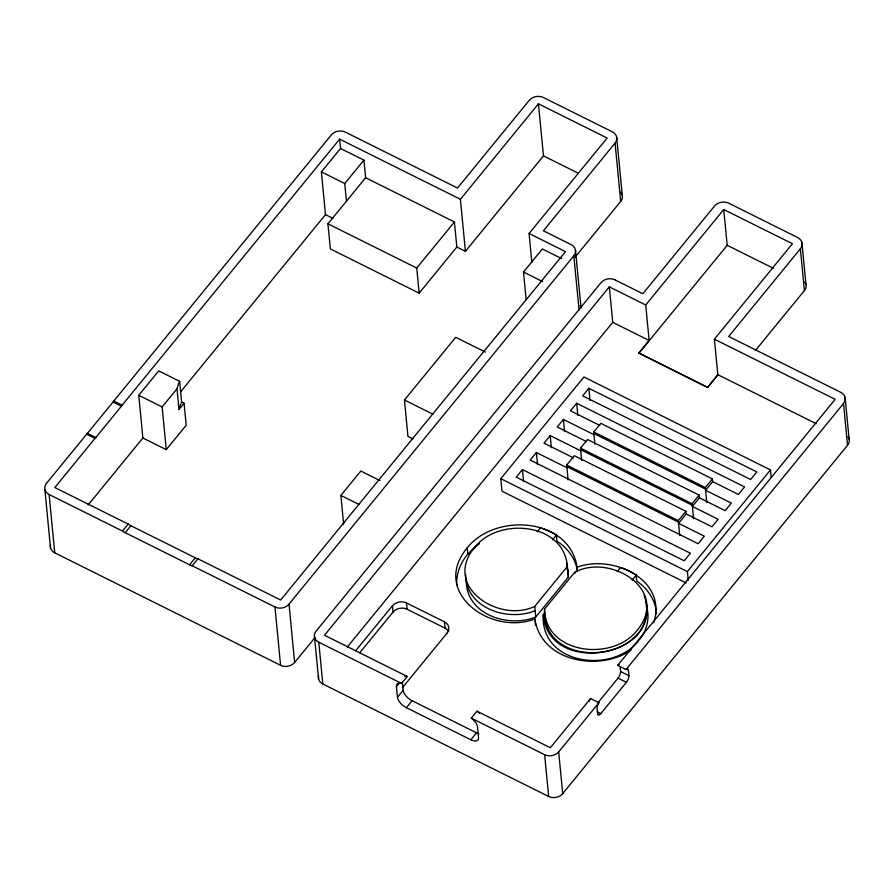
<?xml version="1.0" encoding="UTF-8"?>
<svg xmlns="http://www.w3.org/2000/svg" width="894" height="894" viewBox="0 0 894 894"><rect width="100%" height="100%" fill="white"/><g stroke="black" fill="none" stroke-linecap="round" stroke-linejoin="round"><path stroke-width="1.34" d="M544.535 609.149C545.072 654.464 613.172 661.806 637.243 630.225C670.444 589.939 610.3 553.084 574.708 572.261L544.535 609.149C541.775 673.026 656.051 663.057 645.993 602.02M653.715 622.816C667.907 579.256 612.133 553.978 577.144 567.221L577.558 571.534M474.591 547.486C442.049 586.52 499.165 623.599 534.746 606.367L567.344 566.494C564.17 522.588 498.405 516.71 474.591 547.486L474.68 548.391M639.221 639.97C646.764 630.873 650.206 618 646.451 606.579M577.144 567.221C569.266 517.302 495.377 512.474 467.227 547.787C429.958 592.733 491.946 636.092 534.925 618.871C540.926 661.94 599.606 671.953 631.13 650.061M46.454 483.375L86.662 434.193A5.073 1.911 -63.5 0 0 87.422 433.378L113.024 402.065A5.073 1.911 -63.5 0 0 113.773 401.037L331.283 134.972A10.169 8.068 -5.5 0 1 345.375 132.133L457.516 188.042L529.226 100.34A10.348 8.214 -5.5 0 1 543.563 97.58L612.245 131.787A10.348 8.214 -5.5 0 1 615.072 143.096L620.693 201.418L575.222 257.036M339.642 139.14L122.132 405.194A5.073 1.911 -63.5 0 1 121.383 406.234L95.792 437.546A5.073 1.911 -63.5 0 1 95.021 438.362L54.813 487.543L128.177 524.074A9.856 4.716 39.3 0 0 130.859 525.717L195.294 557.811A9.856 4.716 39.3 0 0 197.909 558.806L280.66 600.03L565.489 251.627L529.092 233.49L607.127 138.045L538.445 103.827L460.41 199.284L465.416 251.337L456.834 247.057L454.42 221.969L365.624 177.738L363.925 160.115L340.547 148.471L339.642 139.14L460.41 199.284M88.104 505.009L142.872 438.004L138.76 395.293L158.696 370.898L179.616 381.313L181.605 402.021A62.055 49.237 -5.5 0 0 179.001 409.441L177.012 388.745A62.055 49.237 -5.5 0 1 179.616 381.313M180.398 392.108L325.494 214.627L321.382 171.905L340.547 148.471M142.872 438.004L166.262 449.648L162.149 406.938L177.012 388.745M346.459 201.172L344.76 183.549L363.925 160.115M456.834 247.057L419.152 293.154L330.355 248.923L327.942 223.835L365.624 177.738M179.001 409.441L184.075 403.25L181.605 402.021M166.262 449.648L186.198 425.265L184.075 403.25M122.478 531.047A9.856 4.716 39.3 0 0 125.16 532.69L189.595 564.784A9.856 4.716 39.3 0 0 192.221 565.779L274.961 606.992L280.582 665.315L54.735 552.827L49.125 494.505L122.478 531.047L128.177 524.074M125.16 532.69L130.859 525.717M419.152 293.154L416.738 268.055L454.42 221.969M189.595 564.784L195.294 557.811M192.221 565.779L197.909 558.817M465.416 251.337L543.463 155.88L538.445 103.827M412.905 438.92L407.955 436.462L404.446 400.009L455.716 337.306L485.42 352.091M615.072 143.096L543.373 230.808L571.188 244.654A10.169 8.068 -5.5 0 1 573.803 255.773L579.066 309.95M343.654 524.376L340.871 495.432L360.807 471.049L380.039 480.626M526.141 299.613L523.493 272.055L542.356 248.979L561.577 258.556M274.939 607.037A10.169 8.068 -5.5 0 0 288.974 604.165L573.847 255.796M280.548 665.348A10.169 8.068 -5.5 0 0 294.595 662.488L314.923 637.701M645.714 304.977L609.317 286.84L324.488 635.243L407.239 676.456L401.54 683.429L318.789 642.216L322.812 683.988L548.659 796.476A10.169 8.068 -5.5 0 0 562.672 793.649L847.546 445.268L843.523 403.496L626.012 669.561L617.653 665.393L835.164 399.327L714.395 339.184L792.43 243.727L723.749 209.52L645.714 304.977L649.133 340.469L638.852 353.052L707.556 387.538L718.15 374.575M347.308 647.01L612.736 322.343L609.317 286.84M355.656 650.776L392.444 605.774L393.047 612.055L359.768 652.765M686.1 582.899L502.015 491.208L500.808 478.67L583.916 377.011L770.483 469.942L771.209 477.463M522.431 469.573L516.251 477.139L684.201 560.784L690.38 553.23L522.431 469.573L523.593 481.676M566.964 467.752L536.378 452.52L530.198 460.075L698.147 543.731L704.327 536.165L678.568 523.348L686.212 513.994L685.944 511.279L574.339 455.694L566.707 465.036L568.115 479.933M580.787 450.855L550.201 435.613L544.01 443.178L573.378 457.806M593.996 434.685L563.41 419.454L557.23 427.008L586.598 441.636M594.89 444.195L593.739 431.97L600.802 423.331L712.406 478.916L712.663 481.642L738.422 494.471L744.601 486.906L576.652 403.261L570.473 410.815L599.84 425.443M588.878 388.298L582.698 395.852L750.647 479.508L756.827 471.954L588.878 388.298L590.04 400.4M638.875 353.331L727.202 245.291L723.749 209.52M581.67 460.354L580.519 448.129L587.559 439.535L699.164 495.12L699.421 497.835L692.392 506.44L718.15 519.269L711.97 526.823L686.212 513.994M566.83 466.59L678.457 522.152M580.642 449.682L692.28 505.244M593.884 433.501L705.489 489.085M402.356 682.245L403.138 690.28L397.439 697.253L396.4 686.536L399.663 682.547M402.468 687.654L447.134 633.019M537.227 531.785L540.367 527.952A59.462 47.17 -5.5 0 1 556.392 535.182L556.962 541.172A60.211 47.762 -5.5 0 1 577.457 571.277M552.526 539.909L556.392 535.182M615.016 279.878L642.831 293.724L714.529 206.022A10.348 8.214 -5.5 0 1 728.867 203.262L797.549 237.469A10.348 8.214 -5.5 0 1 800.376 248.778L728.677 336.49L840.852 392.365A10.169 8.068 -5.5 0 1 843.478 403.473M707.556 387.538L717.815 374.687L714.395 339.184M466.277 580.664C466.065 614.591 508.53 628.236 535.763 616.983L568.361 577.111L567.344 566.494M755.43 350.459L804.399 290.561A10.348 8.214 -5.5 0 0 804.868 281.99M644.105 595.147C666.701 657.548 548.067 677.674 543.25 614.614L544.871 612.625M478.826 733.75A10.225 4.895 39.3 0 1 476.536 732.868L412.1 700.717L406.401 707.69L470.836 739.785A10.225 4.895 39.3 0 0 478.525 737.639L477.564 726.956A10.326 4.939 39.3 0 0 471.294 718.139L476.983 711.199L550.335 747.73L590.543 698.549L598.902 702.718A5.163 1.944 -63.5 0 0 597.103 708.294L597.65 713.96M470.836 739.785L476.536 732.812M617.206 571.568L620.47 567.567A59.451 47.17 -5.5 0 1 636.215 575.144L636.796 581.122A59.607 47.281 -5.5 0 1 644.596 587.66C651.38 594.655 655.972 603.964 656.453 613.753M679.719 535.517L678.311 520.621L685.944 511.279M693.543 518.621L692.124 503.724L699.164 495.12M706.752 502.45L705.344 487.554L712.406 478.916M632.159 580.105L636.215 575.144M712.663 481.642L705.601 490.281L731.359 503.11L725.179 510.664L699.421 497.835M688.224 580.374L687.374 571.59L770.483 469.942M597.728 702.975L618.033 678.133A5.152 1.944 -63.5 0 0 620.57 671.528L620.145 666.991M598.902 702.718L558.694 751.899L562.717 793.671M597.661 713.948A5.152 1.944 -63.5 0 0 600.802 713.624L626.392 682.301L618.033 678.133M638.461 640.953C611.988 674.4 540.132 664.466 543.25 614.614M535.16 610.703C507.926 621.967 465.461 608.311 465.673 574.384M727.202 245.291L773.399 268.312M543.463 155.88L578.418 173.291M523.493 272.055L542.714 281.632M321.382 171.905L344.76 183.549M612.736 322.343L649.133 340.469M717.815 374.687L816.166 423.667M638.852 353.052L707.534 387.258M325.494 214.627L332.881 218.304M327.942 223.835L416.738 268.055M593.739 431.97L705.344 487.554M580.519 448.129L692.124 503.724M566.707 465.036L678.311 520.621M404.446 400.009L432.908 414.19M500.808 478.67L687.374 571.59M340.871 495.432L358.896 504.417M138.76 395.293L162.149 406.938M113.773 401.037L122.132 405.194M113.024 402.065L121.383 406.234M626.001 668.835L628.393 670.019L628.94 675.685A5.152 1.944 -63.5 0 1 626.392 682.312M620.581 671.517L628.94 675.685M87.422 433.378L95.792 437.546M86.662 434.193L95.021 438.362M447.078 632.997A10.169 8.068 -5.5 0 0 444.497 621.844L406.502 602.981L407.105 609.25L445.067 628.158A10.169 8.068 -5.5 0 1 448.721 631.566M597.214 711.825L600.802 713.613M471.283 718.161L544.636 754.704A10.169 8.068 -5.5 0 0 558.649 751.876M566.83 563.321L567.757 570.83M845.098 397.349L849.121 439.122M801.929 242.553L805.952 284.326M800.376 248.778L804.399 290.561M616.625 136.871L622.246 195.183M575.434 249.649L581.044 307.961A10.169 8.068 -5.5 0 0 580.016 305.659M576.652 403.261L577.815 415.352M563.41 419.454L564.572 431.556M574.708 572.261L574.831 573.557M550.201 435.613L551.363 447.715M529.092 233.49L531.874 262.467M536.378 452.52L537.54 464.612M534.746 606.367L535.763 616.983M534.925 618.871L535.037 620.045M535.07 620.436L535.528 625.141M544.636 754.704L548.659 796.476M467.227 547.787L467.83 554.068C460.477 562.717 455.884 574.104 456.868 585.559M444.463 621.878L445.067 628.158M314.543 637.221L318.566 679.004M289.03 604.188L294.64 662.51M44.879 489.521L50.489 547.843M54.702 552.861A10.169 8.068 -5.5 0 1 50.578 544.547M49.092 494.538A10.169 8.068 -5.5 0 1 46.499 483.397M620.615 192.165A10.348 8.214 -5.5 0 1 620.693 201.418M626.012 669.55A5.163 1.944 -63.5 0 1 628.393 670.031M617.653 665.382A5.163 1.944 -63.5 0 1 619.129 664.655M406.412 707.746A10.225 4.895 39.3 0 1 397.506 697.286M396.444 686.547A10.326 4.939 39.3 0 1 401.529 683.396M412.1 700.773A10.225 4.895 39.3 0 1 403.205 690.324M476.994 711.177A10.326 4.939 39.3 0 1 479.407 713.267M393.092 612.077A10.169 8.068 -5.5 0 1 407.139 609.216M392.488 605.797A10.169 8.068 -5.5 0 1 406.535 602.936M467.975 554.135A61.239 48.578 -5.5 0 1 479.486 543.675M567.131 568.495A50.802 40.297 -5.5 0 1 568.316 577.111M589.247 701.198A5.163 1.944 -63.5 0 1 590.532 698.549M404.49 676.266A10.326 4.939 39.3 0 1 407.217 676.423M615.038 279.833A10.169 8.068 -5.5 0 0 601.003 282.694L316.13 631.075A10.169 8.068 -5.5 0 0 318.767 642.25M848.093 436.82A10.169 8.068 -5.5 0 1 847.501 445.246M322.79 684.022A10.169 8.068 -5.5 0 1 318.655 675.708"/></g></svg>
